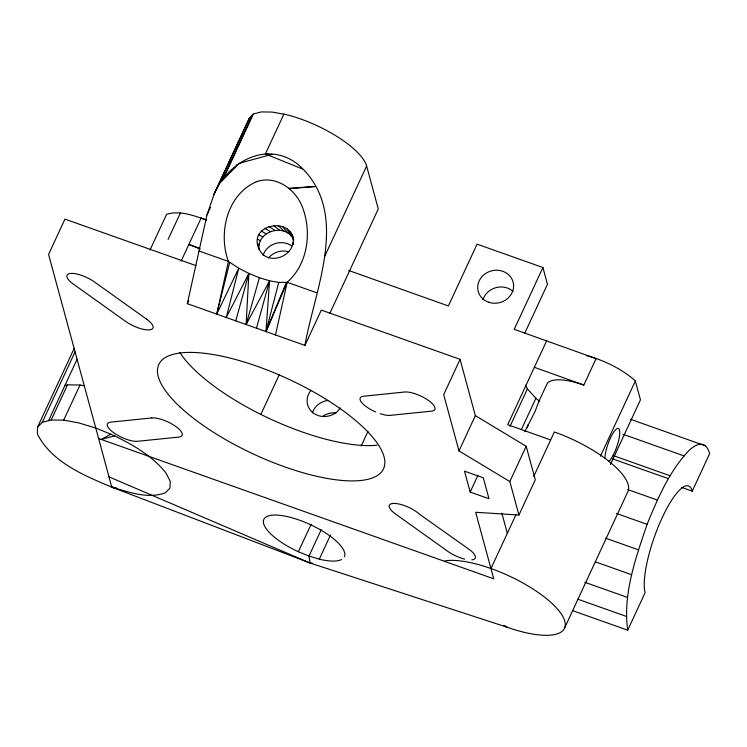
<?xml version="1.0" encoding="UTF-8"?>
<svg xmlns="http://www.w3.org/2000/svg" width="747" height="747" viewBox="0 0 747 747"><rect width="100%" height="100%" fill="white"/><g stroke="black" fill="none" stroke-linecap="round" stroke-linejoin="round"><path stroke-width="1.12" d="M292.264 234.773L293.655 239.862C286.25 222.55 256.697 230.59 259.078 249.265C247.322 224.333 291.629 215.846 293.58 240.599M74.224 348.289L37.555 427.135L37.35 433.988C51.748 462.272 83.991 475.465 111.761 487.137L310.136 563.051L506.896 627.144A72.272 24.128 24.9 0 0 556.73 608.217A72.272 24.128 24.9 0 0 446.734 560.595L444.334 561.258L98.623 438.508L48.564 254.428L64.961 219.123L196.069 265.652M293.16 244.652L293.263 238.424M256.193 181.82C275.876 174.686 295.849 189.336 302.563 207.526C312.041 232.476 307.783 264.093 287.184 282.291L278.734 282.431L269.574 280.788L246.127 324.543L248.882 273.439L238.751 268.238L228.423 261.441L199.001 251.001M255.941 181.96C226.939 194.864 218.049 233.381 228.423 261.441L216.751 314.113L238.751 268.238L226.266 317.494L248.882 273.439L259.396 277.716L269.574 280.788L265.988 331.584L287.184 282.291L316.597 292.731M627.695 630.188C622.709 593.958 635.678 558.158 647.089 524.319C657.967 497.941 669.433 470.657 689.612 449.899A103.245 26.341 -70.5 0 1 709.65 453.653L692.236 491.162A59.368 15.145 -70.5 0 0 662.141 517.839A59.368 15.145 -70.5 0 0 645.109 592.67L627.695 630.188L572.949 610.757M348.7 270.489L448.377 305.943L477.081 244.148L542.92 267.538L514.225 329.324L596.106 358.607L583.827 385.05A46.463 15.51 24.9 0 0 546.729 384.5L538.764 401.671L535.076 411.448L524.842 431.663M304.925 345.403C314.776 288.491 351.79 211.429 298.034 164.387C266.735 140.016 228.265 161.688 214.202 193.912L207.031 214.781L187.329 303.674L304.925 345.403L321.313 310.098L460.077 359.344L475.353 415.64L458.985 450.908L509.818 481.544L518.922 515.028L475.671 512.283L493.73 578.822L444.334 561.258M236.332 166.376L236.687 164.779M275.503 334.964L287.184 282.291M216.751 314.113L229.702 262.477M278.734 282.431L265.988 331.584L286.25 282.543M235.781 320.865L248.882 273.439M256.473 328.213L269.574 280.788M246.127 324.543L259.396 277.716M527.223 427.555L528.166 424.501M293.095 242.43C290.798 258.882 265.409 265.25 258.845 248.359M361.221 445.978L367.991 431.336M214.202 193.912L249.451 117.989L253.354 114.02L261.226 111.919L272.281 112.078L285.746 114.496A64.522 21.551 24.9 0 1 366.628 166.039L378.281 208.955L329.903 313.18M213.689 195.032L249.451 117.989M252.607 114.786L221.878 180.989L239.404 163.266L272.011 154.34M223.708 177.898L253.354 114.02M207.031 214.781L210.449 207.423M187.329 303.674L188.776 300.555M283.86 114.16L265.372 153.994L302.404 168.953M324.628 256.52L366.628 166.039M261.011 414.071L279.443 374.359M341.584 559.503A44.39 14.828 24.9 0 1 319.305 559.176L308.997 556.076L298.361 551.744L311.097 524.319M321.238 529.698L308.997 556.076L310.136 563.051L312.451 563.135M319.305 559.176L330.566 534.908M460.077 359.344L443.69 394.649L458.985 450.908M470.171 492.058L464.485 471.133L483.3 477.809L488.986 498.735L470.171 492.058L477.875 475.465M546.636 340.847L507.717 424.688L550.53 439.908M509.968 426.453L527.401 388.898L525.486 385.172M521.369 429.59L535.898 398.291L527.401 388.898M509.818 481.544L526.187 446.276L475.353 415.64M490.966 568.542L516.14 514.328M533.778 476.315L554.358 431.962A72.272 24.128 24.9 0 1 627.984 491.423L564.601 627.994M518.922 515.028L535.282 479.761L526.187 446.276M600.448 456.184L635.333 381.026L640.45 399.85L610.476 464.438M37.555 427.135L42.271 422.354L75.027 351.93M42.271 422.354L48.555 420.692L77.174 359.111M48.555 420.692L51.179 419.973L67.547 384.808L80.032 385.013L84.383 385.797M51.179 419.973L63.672 420.159L80.032 385.013M150.016 249.974L166.59 214.352C179.962 210.028 193.903 215.799 206.602 219.973M168.094 239.423L180.4 212.951M181.091 261.189L201.158 218.04M524.618 333.498L547.476 284.28L542.92 267.538M340.277 407.881L338.242 410.617A18.068 16.397 -15.2 0 1 313.31 413.026A18.068 16.397 -15.2 0 1 311.097 390.27M538.764 401.671L539.642 400.794M114.636 435.912L110.883 434.231L101.06 439.451L114.636 435.912C133.638 445.249 152.733 456.184 166.002 473.047L170.213 481.199L170.008 488.052L165.292 492.833C147.747 499.304 128.708 492.058 111.761 487.137L98.623 438.508M64.886 385.536L67.547 384.808M289.164 188.692L315.514 186.479L288.781 188.291M117.382 488.622L111.761 487.137L115.215 487.604M63.672 420.159L78.883 422.942L95.803 428.05L110.883 434.231M111.761 487.137L117.4 488.51M199.729 248.368L188.851 244.502A47.089 15.715 24.9 0 1 200.131 249.115M630.524 419.282L705.308 445.819M622.914 434.222L684.224 455.978M613.203 455.577L670.134 475.783M612.456 458.817L668.294 478.631M681.778 487.455L692.236 491.162M627.741 489.556L657.304 500.051M616.434 513.441L647.089 524.319M605.49 538.139L638.34 549.792M595.527 561.903L631.654 574.723M584.798 582.277L627.499 597.423M577.973 599.243L626.145 616.34M534.348 367.3L583.827 385.05M108.847 476.801L310.136 563.051M503.786 625.528L506.896 627.144L503.917 625.37M258.845 234.838L262.869 236.958M261.291 231.14L266.249 233.811M257.584 239.133L260.46 240.758M264.746 228.302L270.349 231.542M268.985 226.509L274.896 230.3M273.626 225.631L279.583 230.169M257.575 243.746L259.162 244.951M535.898 398.291L539.362 401.092M278.379 225.725L284.093 231.15M282.954 226.967L288.109 233.185M286.904 228.75L291.358 236.145M267.603 153.593L268.565 155.283M290.097 231.477L293.636 239.806M501.816 513.058L507.316 533.33M298.361 551.744A44.39 14.828 24.9 0 1 263.766 519.548A44.39 14.828 24.9 0 1 309.856 524.394A44.39 14.828 24.9 0 1 344.451 556.599M380.176 413.689A18.582 6.209 24.9 0 0 391.12 415.276L431.103 411.195A18.582 6.209 24.9 0 0 420.925 396.106L416.471 394.239A18.582 6.209 24.9 0 0 404.911 391.979L363.014 396.293A18.582 6.209 24.9 0 0 375.722 411.989M471.805 559.867A18.582 6.209 24.9 0 0 468.911 549.204L419.833 514.468A18.582 6.209 24.9 0 0 394.257 503.403A18.582 6.209 24.9 0 0 395.667 514.113L447.855 551.37A18.582 6.209 24.9 0 0 464.746 559.12M377.002 445.203A123.89 41.374 24.9 0 1 268.35 418.049A123.89 41.374 24.9 0 1 179.812 352.407M268.556 257.892A18.068 16.397 -15.2 0 1 288.687 251.739M263.075 255.381A18.068 16.397 -15.2 0 1 291.517 245.754M312.386 412.876A18.068 16.387 -15.3 0 1 327.952 400.42M323.423 415.818A18.068 16.397 -15.3 0 1 336.047 412.932M201.167 218.077A47.164 15.678 25 0 1 206.284 220.02M596.069 358.476A46.463 15.678 24.9 0 1 635.454 381.035M586.358 355.619A46.463 15.51 24.9 0 1 596.106 358.607M604.902 458.509A18.068 4.613 -70.5 0 1 613.567 432.317A18.068 4.613 -70.5 0 1 619.356 437.032A18.068 4.613 -70.5 0 1 608.684 461.59M482.945 299.706A18.068 16.397 -15.2 0 1 513.133 291.451M151.79 417.937L110.845 422.139A18.582 6.209 24.9 0 0 113.74 432.793A18.582 6.209 24.9 0 0 137.691 441.29L178.626 437.098A18.582 6.209 24.9 0 0 175.741 426.434A18.582 6.209 24.9 0 0 151.79 417.937M146.617 319.184L94.421 281.936A18.582 6.209 24.9 0 0 70.47 273.439A18.582 6.209 24.9 0 0 73.365 284.093L125.561 321.35A18.582 6.209 24.9 0 0 149.512 329.847A18.582 6.209 24.9 0 0 146.617 319.184M180.195 407.078A123.89 41.374 24.9 0 0 375.732 476.474A123.89 41.374 24.9 0 0 257.5 366.413A123.89 41.374 24.9 0 0 180.195 407.078M488.473 302.18A18.068 16.397 -15.2 0 0 513.497 284.075A18.068 16.397 -15.2 0 0 484.98 273.953A18.068 16.397 -15.2 0 0 488.473 302.18"/></g></svg>
